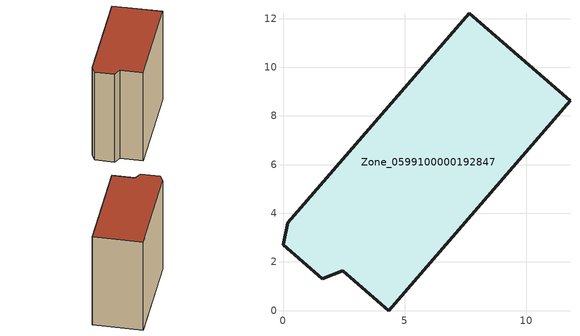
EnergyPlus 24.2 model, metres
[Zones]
Zone_0599100000192847
 floor ground (C_G): 0,2.7 0.19,3.6 7.65,12.21 11.8,8.63 4.35,0 2.45,1.64 1.61,1.3 z0
 wall outside (C_F): 0.19,3.6 0,2.7 1.61,1.3 2.45,1.64 4.35,0 11.8,8.63 7.65,12.21 0.19,3.6 z0:11.42
 roof outside (C_R): 7.65,12.21 0.19,3.6 0,2.7 1.61,1.3 2.45,1.64 4.35,0 11.8,8.63 z11.42
[BUILDING]
Pand.0599100000192847: North Axis=0; Terrain=City; Loads Convergence Tolerance Value=0.04; Temperature Convergence Tolerance Value=0.4; Solar Distribution=FullExterior; Maximum Number of Warmup Days=25; Minimum Number of Warmup Days=1
[Site:Location]
Rotterdam.The.Hague.AP_ZH_NLD Design_Conditions: Latitude=51.96; Longitude=4.45; Time Zone=1; Elevation=-4.5
[SITE:GROUNDTEMPERATURE:BUILDINGSURFACE]
18, 18, 18, 18, 18, 18, 18, 18, 18, 18, 18, 18
[MATERIAL] Thermal Absorptance=0.9; Solar Absorptance=0.7; Visible Absorptance=0.7
Name | Roughness | Thickness | Conductivity | Density | Specific Heat
G.TI.1946 | MediumSmooth | 0.15 | 1 | 540 | 1210
F.TI.1946 | Rough | 0.3 | 0.857143 | 1920 | 840
R.TI.1946 | MediumRough | 0.2 | 0.1 | 1500 | 1000
[CONSTRUCTION]
C_G: G.TI.1946
C_F: F.TI.1946
C_R: R.TI.1946
[ZONE]
Zone_0599100000192847: Type=1; Multiplier=1; Ceiling Height=Autocalculate; Volume=Autocalculate; Floor Area=autocalculate; Part of Total Floor Area=Yes
[ZONEINFILTRATION:DESIGNFLOWRATE]
Infil_Zone_0599100000192847: Zone or ZoneList or Space or SpaceList=Zone_0599100000192847; Schedule=AlwaysOn; Design Flow Rate Calculation Method=Flow/Area; Flow Rate per Floor Area=0.003; Constant Term Coefficient=1; Temperature Term Coefficient=0; Velocity Term Coefficient=0; Velocity Squared Term Coefficient=0
[HVACTEMPLATE:ZONE:IDEALLOADSAIRSYSTEM]
Zone_0599100000192847: Maximum Heating Supply Air Temperature=50; Minimum Cooling Supply Air Temperature=13; Maximum Heating Supply Air Humidity Ratio=0.0156; Minimum Cooling Supply Air Humidity Ratio=0.0077; Heating Limit=NoLimit; Cooling Limit=NoLimit; Dehumidification Control Type=ConstantSensibleHeatRatio; Cooling Sensible Heat Ratio=0.7; Dehumidification Setpoint=60; Humidification Control Type=None; Humidification Setpoint=30; Outdoor Air Method=None; Outdoor Air Flow Rate per Person=0.00944; Outdoor Air Flow Rate per Zone Floor Area=0; Outdoor Air Flow Rate per Zone=0; Demand Controlled Ventilation Type=None; Outdoor Air Economizer Type=NoEconomizer; Heat Recovery Type=None; Sensible Heat Recovery Effectiveness=0.7; Latent Heat Recovery Effectiveness=0.65
[ZONECONTROL:THERMOSTAT]
ThermostatControl_Zone_0599100000192847: Zone or ZoneList=Zone_0599100000192847; Control Type Schedule=DualSetpointControlType; Control 1=Thermostat_Zone_0599100000192847; Temperature Difference Between Cutout And Setpoint=0
[THERMOSTATSETPOINT:DUALSETPOINT]
Thermostat_Zone_0599100000192847: Heating Setpoint Temperature Schedule=HeatingSetpoint_Zone_0599100000192847; Cooling Setpoint Temperature Schedule=CoolingSetpoint_Zone_0599100000192847
[SCHEDULE:COMPACT]
HeatingSetpoint_Zone_0599100000192847: Through: 12/31, For: AllDays, Until: 24:00, 21
CoolingSetpoint_Zone_0599100000192847: Through: 12/31, For: AllDays, Until: 24:00, 24
DualSetpointControlType: Through: 12/31, For: AllDays, Until: 24:00, 4
AlwaysOn: Through: 12/31, For: AllDays, Until: 24:00, 1
